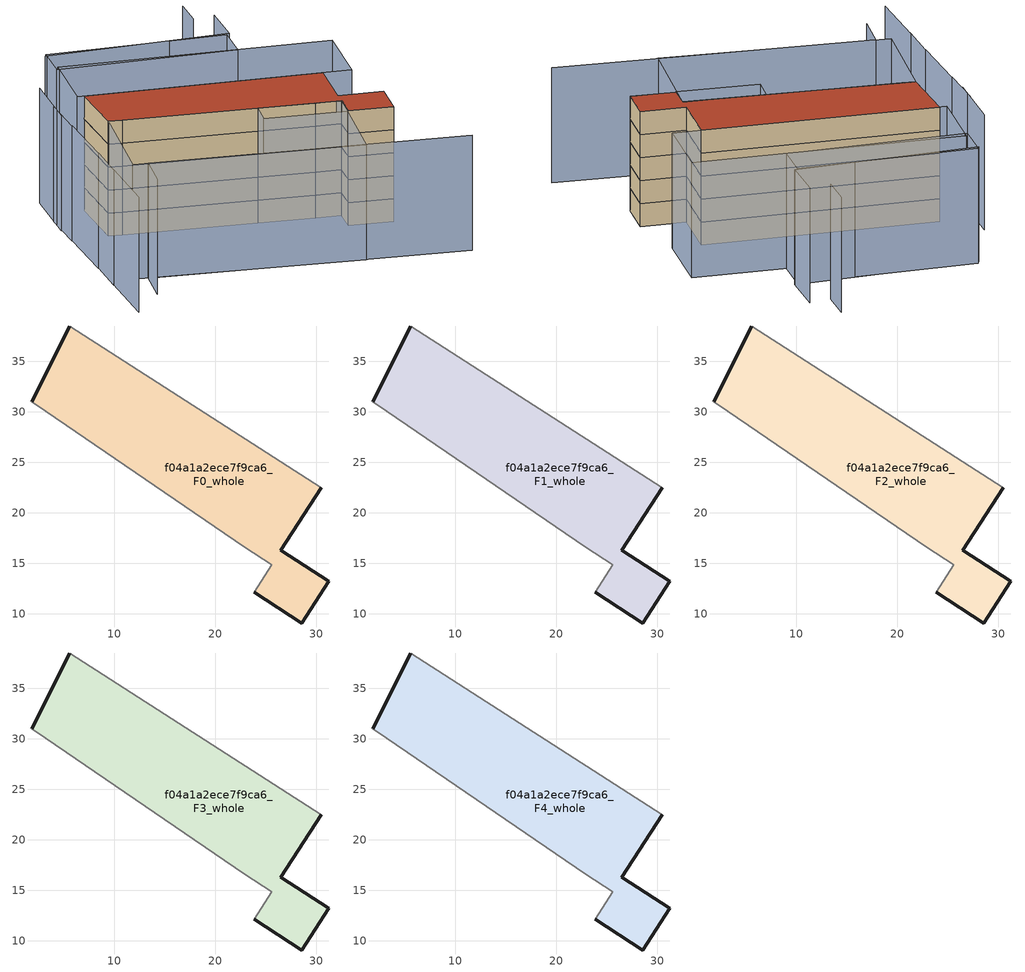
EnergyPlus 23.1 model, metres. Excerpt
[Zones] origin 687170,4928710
f04a1a2ece7f9ca6_F0_whole
 floor ground (EU_floor_Construction): 30.47,22.51 26.49,16.31 31.25,13.23 28.56,9.09 23.83,12.16 25.57,14.87 22.88,16.6 16.96,20.66 3.21,30.07 1.78,31.02 5.57,38.51 z0
 wall outside (EU_wall_Construction): 23.83,12.16 28.56,9.09 31.25,13.23 26.49,16.31 30.47,22.51 / 5.57,38.51 1.78,31.02 z0:3
 wall adiabatic (EU_wall_Construction): 30.47,22.51 5.57,38.51 / 1.78,31.02 3.21,30.07 16.96,20.66 22.88,16.6 25.57,14.87 23.83,12.16 z0:3
f04a1a2ece7f9ca6_F1_whole
 floor to f04a1a2ece7f9ca6_F0_whole (EU_floor_Construction): 30.47,22.51 26.49,16.31 31.25,13.23 28.56,9.09 23.83,12.16 25.57,14.87 22.88,16.6 16.96,20.66 3.21,30.07 1.78,31.02 5.57,38.51 z3
 wall outside (EU_wall_Construction): 23.83,12.16 28.56,9.09 31.25,13.23 26.49,16.31 30.47,22.51 / 5.57,38.51 1.78,31.02 z3:6
 wall adiabatic (EU_wall_Construction): 30.47,22.51 5.57,38.51 / 1.78,31.02 3.21,30.07 16.96,20.66 22.88,16.6 25.57,14.87 23.83,12.16 z3:6
f04a1a2ece7f9ca6_F2_whole
 floor to f04a1a2ece7f9ca6_F1_whole (EU_floor_Construction): 30.47,22.51 26.49,16.31 31.25,13.23 28.56,9.09 23.83,12.16 25.57,14.87 22.88,16.6 16.96,20.66 3.21,30.07 1.78,31.02 5.57,38.51 z6
 wall outside (EU_wall_Construction): 23.83,12.16 28.56,9.09 31.25,13.23 26.49,16.31 30.47,22.51 / 5.57,38.51 1.78,31.02 z6:9
 wall adiabatic (EU_wall_Construction): 30.47,22.51 5.57,38.51 / 1.78,31.02 3.21,30.07 16.96,20.66 22.88,16.6 25.57,14.87 23.83,12.16 z6:9
f04a1a2ece7f9ca6_F3_whole
 floor to f04a1a2ece7f9ca6_F2_whole (EU_floor_Construction): 30.47,22.51 26.49,16.31 31.25,13.23 28.56,9.09 23.83,12.16 25.57,14.87 22.88,16.6 16.96,20.66 3.21,30.07 1.78,31.02 5.57,38.51 z9
 wall outside (EU_wall_Construction): 23.83,12.16 28.56,9.09 31.25,13.23 26.49,16.31 30.47,22.51 / 5.57,38.51 1.78,31.02 z9:12
 wall adiabatic (EU_wall_Construction): 30.47,22.51 5.57,38.51 / 1.78,31.02 3.21,30.07 16.96,20.66 22.88,16.6 25.57,14.87 23.83,12.16 z9:12
f04a1a2ece7f9ca6_F4_whole
 floor to f04a1a2ece7f9ca6_F3_whole (EU_floor_Construction): 30.47,22.51 26.49,16.31 31.25,13.23 28.56,9.09 23.83,12.16 25.57,14.87 22.88,16.6 16.96,20.66 3.21,30.07 1.78,31.02 5.57,38.51 z12
 wall outside (EU_wall_Construction): 23.83,12.16 28.56,9.09 31.25,13.23 26.49,16.31 30.47,22.51 / 5.57,38.51 1.78,31.02 z12:15
 wall adiabatic (EU_wall_Construction): 30.47,22.51 5.57,38.51 / 1.78,31.02 3.21,30.07 16.96,20.66 22.88,16.6 25.57,14.87 23.83,12.16 z12:15
 roof outside (EU_roof_Construction): 28.56,9.09 31.25,13.23 26.49,16.31 30.47,22.51 5.57,38.51 1.78,31.02 3.21,30.07 16.96,20.66 22.88,16.6 25.57,14.87 23.83,12.16 z15
shading: -7.35,14.45 -4.49,18.63 / -4.49,18.63 28.5,-3.93 / -8.77,20.38 -12.93,12.25 / -6.27,25.11 -8.9,20.15 / -2.23,33.25 -6.37,25.11 / 0.64,38.98 -2.29,33.24 / 34.57,44.26 31.7,39.09 / 31.7,39.09 11.33,50.39 / 3.68,44.1 -0.79,36.39 / 34.14,48.98 32.09,45.37 / 16.96,20.66 25.63,14.83 / 25.63,14.83 23.8,12.12 / 23.8,12.12 15.14,17.95 / 15.14,17.95 16.96,20.66 / 17.63,3.38 -6.03,19.7 / -6.03,19.7 1.83,31.09 / 1.83,31.09 25.49,14.78 / 25.49,14.78 17.63,3.38 / 33.49,20.57 4.81,39.01 / 4.81,39.01 9.95,47.01 / 9.95,47.01 38.64,28.58 / 38.64,28.58 33.49,20.57 / 28.76,34.91 9.29,46.56 / 9.29,46.56 11.77,50.71 / 11.77,50.71 31.24,39.07 / 31.24,39.07 28.76,34.91 z0:15
[Building]
EU S2 Campaign: North Axis=0; Terrain=City; Solar Distribution=FullExterior
[Site:Location]
Bologna: Latitude=44.5; Longitude=11.25; Time Zone=1; Elevation=37
[SizingPeriod:WeatherFileDays]
AnnualSizingPeriod: Begin Month=1; Begin Day of Month=1; End Month=12; End Day of Month=31; Day of Week for Start Day=Monday; Use Weather File Daylight Saving Period=No; Use Weather File Rain and Snow Indicators=No
[MATERIAL]
EU_InternalMass_Material: Roughness=MediumRough; Thickness=0.1; Conductivity=1; Density=1800; Specific Heat=900; Thermal Absorptance=0.9; Solar Absorptance=0.7; Visible Absorptance=0.7
[MATERIAL:NOMASS] Roughness=MediumRough; Thermal Absorptance=0.9; Solar Absorptance=0.7; Visible Absorptance=0.7
Name | Thermal Resistance
EU_wall_NoMass | 0.905828
EU_roof_NoMass | 0.37593
EU_floor_NoMass | 0.67114
[CONSTRUCTION]
EU_wall_Construction: EU_wall_NoMass
EU_roof_Construction: EU_roof_NoMass
EU_floor_Construction: EU_floor_NoMass
EU_InternalMass_Construction: EU_InternalMass_Material
[ZONE] Type=1; Multiplier=1; Ceiling Height=autocalculate; Floor Area=autocalculate; Part of Total Floor Area=Yes
Name | Volume
f04a1a2ece7f9ca6_F0_whole | 848.239
f04a1a2ece7f9ca6_F1_whole; f04a1a2ece7f9ca6_F2_whole; f04a1a2ece7f9ca6_F3_whole; f04a1a2ece7f9ca6_F4_whole | 848.238
[INTERNALMASS] Construction=EU_InternalMass_Construction; Surface Area=262.92
Name | Zone or ZoneList
f04a1a2ece7f9ca6_F0_whole_EU_InternalMass | f04a1a2ece7f9ca6_F0_whole
f04a1a2ece7f9ca6_F1_whole_EU_InternalMass | f04a1a2ece7f9ca6_F1_whole
f04a1a2ece7f9ca6_F2_whole_EU_InternalMass | f04a1a2ece7f9ca6_F2_whole
f04a1a2ece7f9ca6_F3_whole_EU_InternalMass | f04a1a2ece7f9ca6_F3_whole
f04a1a2ece7f9ca6_F4_whole_EU_InternalMass | f04a1a2ece7f9ca6_F4_whole
[OTHEREQUIPMENT] Fuel Type=Electricity; Design Level Calculation Method=Watts/Area; Power per Zone Floor Area=1; Fraction Latent=0; Fraction Radiant=0; Fraction Lost=0; Carbon Dioxide Generation Rate=0; EndUse Subcategory=EU_Step8_InternalGains
Name | Zone or ZoneList or Space or SpaceList | Schedule
EU_Step8_InternalGain_f04a1a2ece7f9ca6_F0_whole_f000 | f04a1a2ece7f9ca6_F0_whole | EU_Step8_GainSchedule_f04a1a2ece7f9ca6_F0_whole_f000
EU_Step8_InternalGain_f04a1a2ece7f9ca6_F1_whole_f000 | f04a1a2ece7f9ca6_F1_whole | EU_Step8_GainSchedule_f04a1a2ece7f9ca6_F1_whole_f000
EU_Step8_InternalGain_f04a1a2ece7f9ca6_F2_whole_f000 | f04a1a2ece7f9ca6_F2_whole | EU_Step8_GainSchedule_f04a1a2ece7f9ca6_F2_whole_f000
EU_Step8_InternalGain_f04a1a2ece7f9ca6_F3_whole_f000 | f04a1a2ece7f9ca6_F3_whole | EU_Step8_GainSchedule_f04a1a2ece7f9ca6_F3_whole_f000
EU_Step8_InternalGain_f04a1a2ece7f9ca6_F4_whole_f000 | f04a1a2ece7f9ca6_F4_whole | EU_Step8_GainSchedule_f04a1a2ece7f9ca6_F4_whole_f000
[ZONEVENTILATION:DESIGNFLOWRATE] Schedule=EU_AlwaysOn; Design Flow Rate Calculation Method=AirChanges/Hour; Air Changes per Hour=0.73129; Ventilation Type=Natural; Fan Pressure Rise=0; Fan Total Efficiency=1; Constant Term Coefficient=1; Temperature Term Coefficient=0; Velocity Term Coefficient=0; Velocity Squared Term Coefficient=0; Minimum Indoor Temperature=-100; Maximum Indoor Temperature=100; Delta Temperature=-100; Minimum Outdoor Temperature=-100; Maximum Outdoor Temperature=100; Maximum Wind Speed=40
Name | Zone or ZoneList or Space or SpaceList
EU_ConstantAir_f04a1a2ece7f9ca6_F0_whole | f04a1a2ece7f9ca6_F0_whole
EU_ConstantAir_f04a1a2ece7f9ca6_F1_whole | f04a1a2ece7f9ca6_F1_whole
EU_ConstantAir_f04a1a2ece7f9ca6_F2_whole | f04a1a2ece7f9ca6_F2_whole
EU_ConstantAir_f04a1a2ece7f9ca6_F3_whole | f04a1a2ece7f9ca6_F3_whole
EU_ConstantAir_f04a1a2ece7f9ca6_F4_whole | f04a1a2ece7f9ca6_F4_whole
[HVACTEMPLATE:THERMOSTAT] Constant Heating Setpoint=20; Constant Cooling Setpoint=50
EU_HeatOnly_f04a1a2ece7f9ca6_F0_whole; EU_HeatOnly_f04a1a2ece7f9ca6_F1_whole; EU_HeatOnly_f04a1a2ece7f9ca6_F2_whole; EU_HeatOnly_f04a1a2ece7f9ca6_F3_whole; EU_HeatOnly_f04a1a2ece7f9ca6_F4_whole
[HVACTEMPLATE:ZONE:IDEALLOADSAIRSYSTEM] System Availability Schedule=EU_AlwaysOn; Maximum Heating Supply Air Temperature=50; Minimum Cooling Supply Air Temperature=13; Maximum Heating Supply Air Humidity Ratio=0.0156; Minimum Cooling Supply Air Humidity Ratio=0.0077; Heating Limit=NoLimit; Cooling Limit=NoLimit; Heating Availability Schedule=EU_AlwaysOn; Cooling Availability Schedule=EU_CoolingOff; Dehumidification Control Type=ConstantSensibleHeatRatio; Cooling Sensible Heat Ratio=0.7; Dehumidification Setpoint=60; Humidification Control Type=None; Humidification Setpoint=30; Outdoor Air Method=None; Outdoor Air Flow Rate per Person=0.00944; Outdoor Air Flow Rate per Zone Floor Area=0; Outdoor Air Flow Rate per Zone=0; Demand Controlled Ventilation Type=None; Outdoor Air Economizer Type=NoEconomizer; Heat Recovery Type=None; Sensible Heat Recovery Effectiveness=0.7; Latent Heat Recovery Effectiveness=0.65
Name | Template Thermostat
f04a1a2ece7f9ca6_F0_whole | EU_HeatOnly_f04a1a2ece7f9ca6_F0_whole
f04a1a2ece7f9ca6_F1_whole | EU_HeatOnly_f04a1a2ece7f9ca6_F1_whole
f04a1a2ece7f9ca6_F2_whole | EU_HeatOnly_f04a1a2ece7f9ca6_F2_whole
f04a1a2ece7f9ca6_F3_whole | EU_HeatOnly_f04a1a2ece7f9ca6_F3_whole
f04a1a2ece7f9ca6_F4_whole | EU_HeatOnly_f04a1a2ece7f9ca6_F4_whole
[SIZING:ZONE] Zone Cooling Design Supply Air Temperature Input Method=SupplyAirTemperature; Zone Cooling Design Supply Air Temperature=13; Zone Heating Design Supply Air Temperature Input Method=SupplyAirTemperature; Zone Heating Design Supply Air Temperature=50; Zone Cooling Design Supply Air Humidity Ratio=0.008; Zone Heating Design Supply Air Humidity Ratio=0.008; Cooling Design Air Flow Method=DesignDay; Cooling Design Air Flow Rate=0; Cooling Minimum Air Flow per Zone Floor Area=0.000762; Cooling Minimum Air Flow=0; Cooling Minimum Air Flow Fraction=0.2; Heating Design Air Flow Method=DesignDay; Heating Design Air Flow Rate=0; Heating Maximum Air Flow per Zone Floor Area=0.002032; Heating Maximum Air Flow=0.141576; Heating Maximum Air Flow Fraction=0.3; Account for Dedicated Outdoor Air System=No; Dedicated Outdoor Air System Control Strategy=NeutralSupplyAir; Dedicated Outdoor Air Low Setpoint Temperature for Design=autosize; Dedicated Outdoor Air High Setpoint Temperature for Design=autosize; Zone Load Sizing Method=Sensible Load Only No Latent Load; Zone Latent Cooling Design Supply Air Humidity Ratio Input Method=HumidityRatioDifference; Zone Cooling Design Supply Air Humidity Ratio Difference=0.005; Zone Latent Heating Design Supply Air Humidity Ratio Input Method=HumidityRatioDifference; Zone Humidification Design Supply Air Humidity Ratio Difference=0.005
f04a1a2ece7f9ca6_F0_whole; f04a1a2ece7f9ca6_F1_whole; f04a1a2ece7f9ca6_F2_whole; f04a1a2ece7f9ca6_F3_whole; f04a1a2ece7f9ca6_F4_whole
[SCHEDULE:CONSTANT]
Name | Hourly Value
EU_AlwaysOn | 1
EU_CoolingOff | 0
[SCHEDULE:FILE] Column Number=1; Rows to Skip at Top=0; Number of Hours of Data=8760; Column Separator=Comma; Interpolate to Timestep=No; Minutes per Item=60; Adjust Schedule for Daylight Savings=Yes
Name | File
EU_Step8_GainSchedule_f04a1a2ece7f9ca6_F0_whole_f000 | ../../schedules/f04a1a2ece7f9ca6/f04a1a2ece7f9ca6_F0_whole_f000_gain.csv
EU_Step8_GainSchedule_f04a1a2ece7f9ca6_F1_whole_f000 | ../../schedules/f04a1a2ece7f9ca6/f04a1a2ece7f9ca6_F1_whole_f000_gain.csv
EU_Step8_GainSchedule_f04a1a2ece7f9ca6_F2_whole_f000 | ../../schedules/f04a1a2ece7f9ca6/f04a1a2ece7f9ca6_F2_whole_f000_gain.csv
EU_Step8_GainSchedule_f04a1a2ece7f9ca6_F3_whole_f000 | ../../schedules/f04a1a2ece7f9ca6/f04a1a2ece7f9ca6_F3_whole_f000_gain.csv
EU_Step8_GainSchedule_f04a1a2ece7f9ca6_F4_whole_f000 | ../../schedules/f04a1a2ece7f9ca6/f04a1a2ece7f9ca6_F4_whole_f000_gain.csv
